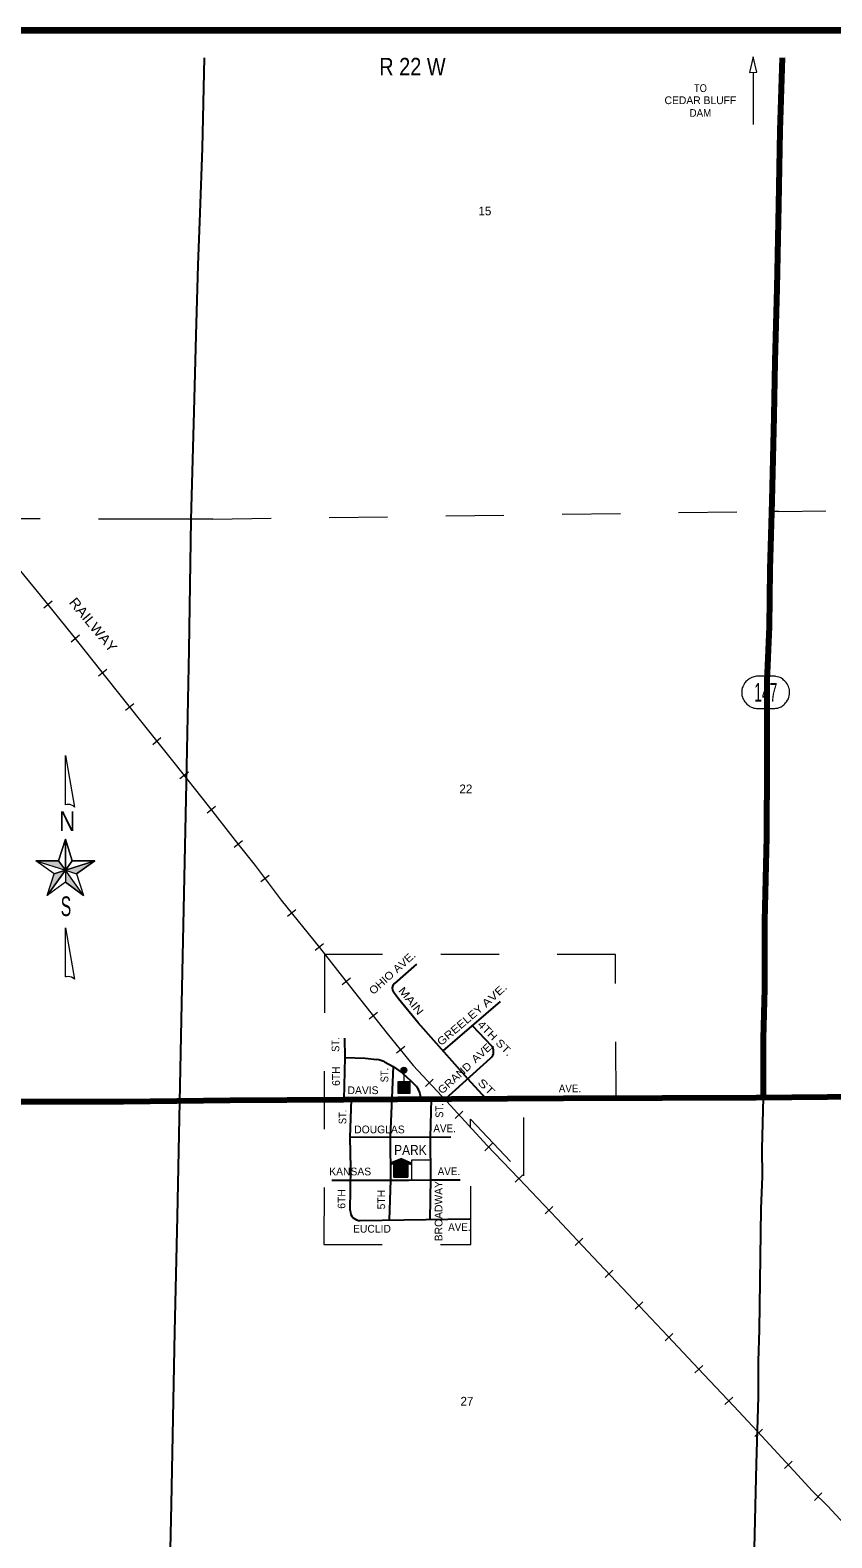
# Model space of a CAD drawing. Extents: x -43.15 to -38.38, y -11.2 to -7.26.
# Drawn here: x -41.869 to -40.492, y -9.852 to -7.265 of the extents above; entities that cross this region are included whole.
import ezdxf
from ezdxf.enums import TextEntityAlignment as Align

# ---------------------------------------------------------------- set-up
doc = ezdxf.new("R2010")
doc.units = 0
doc.header["$LTSCALE"] = 0.0068
doc.linetypes.add('LONG_DASHED', pattern=[7.5, 6, -1.5])
doc.linetypes.add('MEDIUM_DASHED', pattern=[4.5, 3, -1.5])
for name, color, linetype, lineweight in [('12', 7, 'Continuous', 80), ('14', 7, 'Continuous', 25), ('15', 7, 'MEDIUM_DASHED', 13), ('17', 7, 'Continuous', 13), ('19', 7, 'Continuous', 13), ('35', 7, 'Continuous', 13), ('36', 7, 'Continuous', 13), ('4', 7, 'LONG_DASHED', 13), ('47', 7, 'Continuous', 13), ('48', 7, 'Continuous', 106), ('50', 7, 'Continuous', 13), ('51', 7, 'Continuous', 13)]:
    doc.layers.add(name, color=color, linetype=linetype, lineweight=lineweight)
for name, color, linetype in [('45', 7, 'Continuous'), ('46', 7, 'Continuous'), ('49', 7, 'Continuous')]:
    doc.layers.add(name, color=color, linetype=linetype)

msp = doc.modelspace()

# ---------------------------------------------------------------- hatches: boundary and pattern name
at = {"layer": '36'}
for points in [[(-41.226929, -9.054285, 1), (-41.227355, -9.044484, 1)], [(-41.236742, -9.089394), (-41.236742, -9.069129), (-41.217235, -9.069129), (-41.217235, -9.089394)]]:
    msp.add_hatch(color=256, dxfattribs=at).paths.add_polyline_path(points)
at = {"layer": '51'}
for points in [[(-41.820455, -8.689962), (-41.859091, -8.689962), (-41.808523, -8.706439)], [(-41.808523, -8.706439), (-41.789205, -8.712689), (-41.757955, -8.689962)], [(-41.839962, -8.749621), (-41.827841, -8.712689), (-41.808523, -8.706439)], [(-41.808523, -8.706439), (-41.808523, -8.726705), (-41.777273, -8.749621)], [(-41.232008, -9.202462), (-41.244318, -9.207955), (-41.244318, -9.232765), (-41.220265, -9.232765), (-41.220265, -9.207955)]]:
    msp.add_hatch(color=256, dxfattribs=at).paths.add_polyline_path(points)

# ---------------------------------------------------------------- linework, layer by layer
at = {"layer": '12'}
for points in [[(-40.60947, -9.096591), (-40.60947, -8.994886), (-40.607386, -8.909848), (-40.607386, -8.793939), (-40.604167, -8.648864), (-40.603409, -8.522348), (-40.603409, -8.381061), (-40.599621, -8.288826), (-40.598295, -8.190152), (-40.594697, -8.072538), (-40.591288, -7.927273), (-40.589773, -7.833523), (-40.586174, -7.707386), (-40.583333, -7.564962), (-40.581061, -7.437121), (-40.576894, -7.312121)], [(-43.098864, -9.109091), (-42.969318, -9.108523), (-42.878409, -9.107386), (-42.726894, -9.106629), (-42.608144, -9.106061), (-42.439962, -9.104545), (-42.281818, -9.103598), (-42.174242, -9.10322), (-41.985795, -9.103409), (-41.807765, -9.103409), (-41.708523, -9.10322), (-41.525379, -9.100947), (-41.330492, -9.1), (-41.145265, -9.098485), (-40.95322, -9.097348), (-40.783523, -9.097159), (-40.62197, -9.096591), (-40.438258, -9.094508)]]:
    msp.add_lwpolyline(points, dxfattribs=at)
at = {"layer": '14'}
for p, q in [((-41.205682, -8.867614), (-41.243371, -8.900758)), ((-41.159848, -9.016477), (-41.061174, -8.931818)), ((-41.10947, -8.973295), (-41.077083, -9.007197)), ((-41.155871, -9.098485), (-41.07822, -9.028977)), ((-41.199432, -9.091477), (-41.198674, -9.098864)), ((-41.180682, -9.237879), (-41.130682, -9.2375)), ((-41.302083, -9.307576), (-41.114015, -9.304735))]:
    msp.add_line(p, q, dxfattribs=at)
for points in [[(-41.648864, -11.1), (-41.645644, -10.893939), (-41.637689, -10.451515), (-41.633902, -10.274621), (-41.632955, -10.103788), (-41.626515, -9.794129), (-41.620265, -9.498485), (-41.61572, -9.300758), (-41.608523, -8.935038), (-41.600758, -8.556818), (-41.595644, -8.32822), (-41.592235, -8.105114), (-41.587311, -7.919318), (-41.583712, -7.788258), (-41.580303, -7.667803), (-41.576894, -7.57822), (-41.573295, -7.467235), (-41.569318, -7.312121)], [(-41.086553, -9.098106), (-41.117614, -9.064205), (-41.153409, -9.023864), (-41.202841, -8.968182), (-41.236364, -8.927273), (-41.245076, -8.91572)], [(-41.329356, -8.994508), (-41.328409, -9.027652), (-41.330492, -9.1)], [(-41.328409, -9.027462), (-41.293561, -9.028788), (-41.273674, -9.031061)], [(-41.260417, -9.035227), (-41.245455, -9.043182), (-41.229924, -9.053977), (-41.215341, -9.067614), (-41.205682, -9.077652)], [(-41.245455, -9.043182), (-41.250758, -9.164394), (-41.250189, -9.237689), (-41.252462, -9.306818)], [(-41.319318, -9.290341), (-41.318371, -9.217045), (-41.319318, -9.164773), (-41.317045, -9.099811)], [(-41.182008, -9.305871), (-41.180682, -9.235417), (-41.18125, -9.164773), (-41.179924, -9.098674)], [(-40.646591, -11.088447), (-40.645076, -11.047348), (-40.642992, -10.977083), (-40.642803, -10.94072), (-40.642045, -10.855871), (-40.641098, -10.667803), (-40.641667, -10.599811), (-40.639962, -10.552462), (-40.637879, -10.455682), (-40.635985, -10.362879), (-40.632008, -10.206818), (-40.631061, -10.157197), (-40.627462, -10.017045), (-40.626894, -9.942992), (-40.621591, -9.724811), (-40.617992, -9.610038), (-40.618371, -9.548864), (-40.616288, -9.494886), (-40.613447, -9.287311), (-40.611553, -9.231629), (-40.612121, -9.18428), (-40.60947, -9.096591)], [(-41.319318, -9.164015), (-41.251136, -9.164394), (-41.14678, -9.163826)], [(-41.350758, -9.238258), (-41.218939, -9.238258), (-41.180682, -9.237879)]]:
    msp.add_lwpolyline(points, dxfattribs=at)
for centre, radius, start, end in [((-41.235817, -8.909279), 0.011364, 131.37991, 215.0039), ((-41.088215, -9.017567), 0.015152, 311.3348, 42.96146), ((-41.278159, -9.068716), 0.037879, 61.99649, 83.12592), ((-41.222055, -9.093419), 0.022727, 4.98265, 43.82936), ((-41.302263, -9.290539), 0.017046, 179.27076, 270.86071)]:
    msp.add_arc(centre, radius, start, end, dxfattribs=at)
at = {"layer": '15'}
for p, q in [((-41.555303, -8.103788), (-40.598106, -8.09053)), ((-40.583523, -8.09053), (-40.598106, -8.09053)), ((-40.583523, -8.09053), (-40.502652, -8.089394)), ((-41.651705, -8.104167), (-42.587121, -8.101515)), ((-41.555303, -8.103788), (-41.651705, -8.104167))]:
    msp.add_line(p, q, dxfattribs=at)
at = {"layer": '17'}
for p, q in [((-41.83125, -8.244886), (-41.845644, -8.256439)), ((-41.784091, -8.30322), (-41.798485, -8.314773)), ((-41.7375, -8.361932), (-41.751894, -8.373485)), ((-41.690909, -8.420833), (-41.705303, -8.432197)), ((-41.644318, -8.479356), (-41.658523, -8.490909)), ((-41.597348, -8.538068), (-41.611742, -8.549432)), ((-41.550758, -8.59678), (-41.565152, -8.608144)), ((-41.504356, -8.655682), (-41.51875, -8.667045)), ((-41.458333, -8.715152), (-41.472917, -8.726136)), ((-41.4125, -8.774242), (-41.426894, -8.785795)), ((-41.365341, -8.832576), (-41.379735, -8.844129)), ((-41.31875, -8.891477), (-41.333333, -8.902841)), ((-41.272538, -8.950379), (-41.286932, -8.961742)), ((-41.225758, -9.008902), (-41.240152, -9.020455)), ((-41.176894, -9.064962), (-41.190341, -9.077462)), ((-41.125758, -9.119886), (-41.139394, -9.132386)), ((-41.075, -9.174811), (-41.088258, -9.187689)), ((-41.022917, -9.228788), (-41.036174, -9.241477)), ((-40.971402, -9.283333), (-40.984848, -9.296023)), ((-40.919886, -9.337879), (-40.933333, -9.350568)), ((-40.868371, -9.392424), (-40.881818, -9.405114)), ((-40.816856, -9.44697), (-40.830303, -9.45947)), ((-40.765341, -9.501515), (-40.778788, -9.514015)), ((-40.714015, -9.55625), (-40.727462, -9.56875)), ((-40.6625, -9.610606), (-40.675947, -9.623295)), ((-40.611174, -9.665341), (-40.624621, -9.677841)), ((-40.560227, -9.720455), (-40.573674, -9.732955)), ((-40.50928, -9.774811), (-40.522159, -9.788068))]:
    msp.add_line(p, q, dxfattribs=at)
msp.add_lwpolyline([(-41.914205, -8.158523), (-41.851705, -8.23447), (-41.796023, -8.30322), (-41.737121, -8.377273), (-41.679545, -8.450189), (-41.622538, -8.521212), (-41.563258, -8.596023), (-41.516667, -8.655114), (-41.482576, -8.698295), (-41.437689, -8.757765), (-41.372348, -8.838826), (-41.320455, -8.904545), (-41.255682, -8.986742), (-41.211174, -9.041667), (-41.153598, -9.103409), (-41.085038, -9.17803), (-41.029545, -9.235227), (-40.964583, -9.304167), (-40.902083, -9.370455), (-40.832386, -9.443939), (-40.773674, -9.506061), (-40.712311, -9.571591), (-40.660606, -9.626136), (-40.612311, -9.677652), (-40.557576, -9.736932), (-40.525379, -9.77197), (-40.499432, -9.797348), (-40.450189, -9.850758)], dxfattribs=at)
msp.add_lwpolyline([(-41.914205, -8.158523), (-41.851705, -8.23447), (-41.796023, -8.30322), (-41.737121, -8.377273), (-41.679545, -8.450189), (-41.622538, -8.521212), (-41.563258, -8.596023), (-41.516667, -8.655114), (-41.482576, -8.698295), (-41.437689, -8.757765), (-41.372348, -8.838826), (-41.320455, -8.904545), (-41.255682, -8.986742), (-41.211174, -9.041667), (-41.153598, -9.103409), (-41.085038, -9.17803), (-41.029545, -9.235227), (-40.964583, -9.304167), (-40.902083, -9.370455), (-40.832386, -9.443939), (-40.773674, -9.506061), (-40.712311, -9.571591), (-40.660606, -9.626136), (-40.612311, -9.677652), (-40.557576, -9.736932), (-40.525379, -9.77197), (-40.499432, -9.797348), (-40.450189, -9.850758)], dxfattribs=at)
at = {"layer": '19'}
msp.add_lwpolyline([(-40.592424, -8.373485), (-40.619318, -8.373485), (-40.621591, -8.373485), (-40.623674, -8.373864), (-40.625947, -8.374242), (-40.62803, -8.375), (-40.629924, -8.375758), (-40.632197, -8.376515), (-40.634091, -8.377652), (-40.635606, -8.378788), (-40.637121, -8.379924), (-40.638258, -8.381061), (-40.639962, -8.382576), (-40.640909, -8.384091), (-40.642045, -8.385606), (-40.642992, -8.387121), (-40.644129, -8.389394), (-40.645265, -8.391667), (-40.646023, -8.393561), (-40.646591, -8.396212), (-40.64678, -8.398485), (-40.64678, -8.401136), (-40.64678, -8.403409), (-40.646591, -8.406439), (-40.645644, -8.409091), (-40.644886, -8.411742), (-40.643939, -8.413636), (-40.642803, -8.415909), (-40.641477, -8.417424), (-40.640152, -8.419318), (-40.638447, -8.421212), (-40.636553, -8.422727), (-40.634848, -8.423864), (-40.633144, -8.425379), (-40.630303, -8.426515), (-40.628598, -8.427273), (-40.626136, -8.42803), (-40.624053, -8.428409), (-40.621402, -8.428788), (-40.619318, -8.428788), (-40.592424, -8.428788), (-40.590341, -8.428788), (-40.588447, -8.428409), (-40.586364, -8.428409), (-40.584848, -8.42803), (-40.582765, -8.426894), (-40.58125, -8.426515), (-40.579545, -8.425758), (-40.577841, -8.424621), (-40.576515, -8.423864), (-40.575, -8.422348), (-40.573106, -8.420833), (-40.57197, -8.419318), (-40.570076, -8.417424), (-40.568371, -8.414773), (-40.566856, -8.412121), (-40.566098, -8.409091), (-40.565341, -8.406818), (-40.564962, -8.404167), (-40.564773, -8.401515), (-40.564962, -8.399242), (-40.565152, -8.396591), (-40.565341, -8.394697), (-40.566098, -8.393182), (-40.566667, -8.390909), (-40.567803, -8.388636), (-40.568939, -8.386364), (-40.570455, -8.38447), (-40.57178, -8.382955), (-40.573295, -8.381061), (-40.575189, -8.379924), (-40.576515, -8.378409), (-40.578598, -8.376894), (-40.580871, -8.375758), (-40.583333, -8.375), (-40.585985, -8.374242), (-40.588258, -8.373864), (-40.589394, -8.373485), (-40.59072, -8.373485)], close=True, dxfattribs=at)
at = {"layer": '35'}
msp.add_line((-40.627273, -7.337311), (-40.627273, -7.426515), dxfattribs=at)
msp.add_lwpolyline([(-40.621212, -7.337121), (-40.627273, -7.310795), (-40.633523, -7.337311)], close=True, dxfattribs=at)
at = {"layer": '36'}
msp.add_line((-41.226894, -9.069697), (-41.226894, -9.053977), dxfattribs=at)
msp.add_lwpolyline([(-41.236742, -9.089394), (-41.236742, -9.069129), (-41.217235, -9.069129), (-41.217235, -9.089394)], close=True, dxfattribs=at)
msp.add_circle((-41.227142, -9.049384), 0.004905, dxfattribs=at)
at = {"layer": '4'}
msp.add_lwpolyline([(-41.363447, -8.850947), (-41.364394, -9.348295), (-41.112121, -9.348295), (-41.112689, -9.133712), (-41.021023, -9.230682), (-41.021023, -9.100568), (-40.862879, -9.100568), (-40.863826, -8.850947)], close=True, dxfattribs=at)
at = {"layer": '47'}
msp.add_lwpolyline([(-41.214205, -9.238258), (-41.180682, -9.237879), (-41.180871, -9.203598), (-41.214205, -9.203598)], close=True, dxfattribs=at)
at = {"layer": '48'}
msp.add_lwpolyline([(-43.146212, -11.147348), (-43.146212, -7.264773), (-39.263636, -7.264773), (-39.263636, -11.147348)], close=True, dxfattribs=at)
at = {"layer": '50', "lineweight": 40}
msp.add_lwpolyline([(-41.25, -9.210417), (-41.232008, -9.202462), (-41.214962, -9.210417)], dxfattribs=at)
at = {"layer": '50'}
for points in [[(-41.240341, -9.232765), (-41.244318, -9.232765), (-41.244318, -9.207955)], [(-41.220265, -9.207955), (-41.220265, -9.232765), (-41.24053, -9.232765)]]:
    msp.add_lwpolyline(points, dxfattribs=at)
at = {"layer": '51'}
for p, q in [((-41.820455, -8.689962), (-41.808523, -8.65322)), ((-41.808523, -8.65322), (-41.796591, -8.689962))]:
    msp.add_line(p, q, dxfattribs=at)
for points in [[(-41.808523, -8.594129), (-41.808523, -8.509659), (-41.792992, -8.597917), (-41.795265, -8.596023), (-41.797727, -8.594697), (-41.8, -8.59375), (-41.802652, -8.593561), (-41.805492, -8.593561)], [(-41.808523, -8.65322), (-41.820455, -8.689962), (-41.808523, -8.706439)], [(-41.808523, -8.65322), (-41.808523, -8.706439), (-41.796591, -8.689962)], [(-41.859091, -8.689962), (-41.808523, -8.706439), (-41.827841, -8.712689)], [(-41.820455, -8.689962), (-41.859091, -8.689962), (-41.808523, -8.706439)], [(-41.757955, -8.689962), (-41.796591, -8.689962), (-41.808523, -8.706439)], [(-41.808523, -8.706439), (-41.789205, -8.712689), (-41.757955, -8.689962)], [(-41.839962, -8.749621), (-41.808523, -8.706439), (-41.808523, -8.726705)], [(-41.839962, -8.749621), (-41.827841, -8.712689), (-41.808523, -8.706439)], [(-41.808523, -8.706439), (-41.789205, -8.712689), (-41.777273, -8.749621)], [(-41.808523, -8.706439), (-41.808523, -8.726705), (-41.777273, -8.749621)], [(-41.808523, -8.889394), (-41.808523, -8.805114), (-41.792992, -8.893182), (-41.795076, -8.891288), (-41.797917, -8.889773), (-41.801136, -8.889015), (-41.803598, -8.888636), (-41.806629, -8.889015)], [(-41.232008, -9.202462), (-41.244318, -9.207955), (-41.244318, -9.232765), (-41.220265, -9.232765), (-41.220265, -9.207955)]]:
    msp.add_lwpolyline(points, close=True, dxfattribs=at)
for points in [[(-41.827841, -8.712689), (-41.859091, -8.689962), (-41.820455, -8.689962), (-41.808523, -8.65322)], [(-41.796591, -8.689962), (-41.757955, -8.689962), (-41.789205, -8.712689)], [(-41.808523, -8.726705), (-41.839962, -8.749621), (-41.827841, -8.712689)], [(-41.789205, -8.712689), (-41.777273, -8.749621), (-41.808523, -8.726705)]]:
    msp.add_lwpolyline(points, dxfattribs=at)

# ---------------------------------------------------------------- texts
at = {"layer": '17', "width": 1.1}
msp.add_text('RAILWAY', height=0.01705, rotation=309.636, dxfattribs=at).set_placement((-41.767299, -8.290681), align=Align.CENTER)
at = {"layer": '19', "width": 0.55}
msp.add_text('147', height=0.0322, dxfattribs=at).set_placement((-40.605777, -8.417235), align=Align.CENTER)
at = {"layer": '35'}
for s, width, p in [('TO', 0.9, (-40.717898, -7.370833)), ('DAM', 0.95, (-40.717992, -7.413447))]:
    msp.add_text(s, height=0.01326, dxfattribs=dict(at, width=width)).set_placement(p, align=Align.CENTER)
msp.add_text('CEDAR BLUFF', height=0.01326, dxfattribs=at).set_placement((-40.717992, -7.391667), align=Align.CENTER)
at = {"layer": '45'}
for s, p in [('15', (-41.088068, -7.582576)), ('22', (-41.120739, -8.574242)), ('27', (-41.118939, -9.625))]:
    msp.add_text(s, height=0.01496, dxfattribs=at).set_placement(p, align=Align.CENTER)
at = {"layer": '46', "width": 0.85}
msp.add_text('R 22 W', height=0.03011, dxfattribs=at).set_placement((-41.2125, -7.342424), align=Align.CENTER)
at = {"layer": '47', "width": 0.9}
msp.add_text('PARK', height=0.01705, dxfattribs=at).set_placement((-41.216004, -9.194886), align=Align.CENTER)
at = {"layer": '49'}
for s, rotation, width, p in [('OHIO AVE.', 42.209, 1.1, (-41.242711, -8.887217)), ('MAIN', 309.232, 1.25, (-41.219969, -8.934728)), ('AVE.', 42.437, 1.25, (-41.067352, -8.925767)), ('GREELEY', 40.316, 1.15, (-41.126543, -8.977122)), ('4TH ST.', 314.615, 1.15, (-41.075089, -8.999321)), ('ST.', 90, 0.9, (-41.338068, -9.005587)), ('  AVE.', 42.241, 1.1, (-41.091578, -9.026767)), ('ST.', 90, 0.9, (-41.253977, -9.05786)), ('GRAND   ', 42.241, 1.1, (-41.129456, -9.06216)), ('ST.', 315.74, 1.4, (-41.087865, -9.085272)), ('ST.', 90, 0.9, (-41.325947, -9.12964)), ('ST.', 90, 0.9, (-41.159659, -9.118655))]:
    msp.add_text(s, height=0.01326, rotation=rotation, dxfattribs=dict(at, width=width)).set_placement(p, align=Align.CENTER)
for s, p in [('6TH', (-41.337121, -9.059659)), ('6TH', (-41.327652, -9.270455)), ('5TH', (-41.25947, -9.271591)), ('BROADWAY', (-41.160985, -9.291383))]:
    msp.add_text(s, height=0.01326, rotation=90, dxfattribs=at).set_placement(p, align=Align.CENTER)
for s, p in [('DAVIS', (-41.297348, -9.09053)), ('DOUGLAS', (-41.269129, -9.157765)), ('KANSAS', (-41.319413, -9.229924)), ('EUCLID', (-41.282008, -9.32822))]:
    msp.add_text(s, height=0.01326, dxfattribs=at).set_placement(p, align=Align.CENTER)
at = {"layer": '49', "width": 0.95}
for p in [(-40.941951, -9.087311), (-41.157292, -9.155871), (-41.149905, -9.229545), (-41.131913, -9.325379)]:
    msp.add_text('AVE.', height=0.01326, dxfattribs=at).set_placement(p, align=Align.CENTER)
at = {"layer": '51'}
for s, width, p in [('N', 0.85, (-41.805398, -8.638826)), ('S', 0.6, (-41.807481, -8.785038))]:
    msp.add_text(s, height=0.03375, dxfattribs=dict(at, width=width)).set_placement(p, align=Align.CENTER)

doc.saveas('drawing.dxf')
